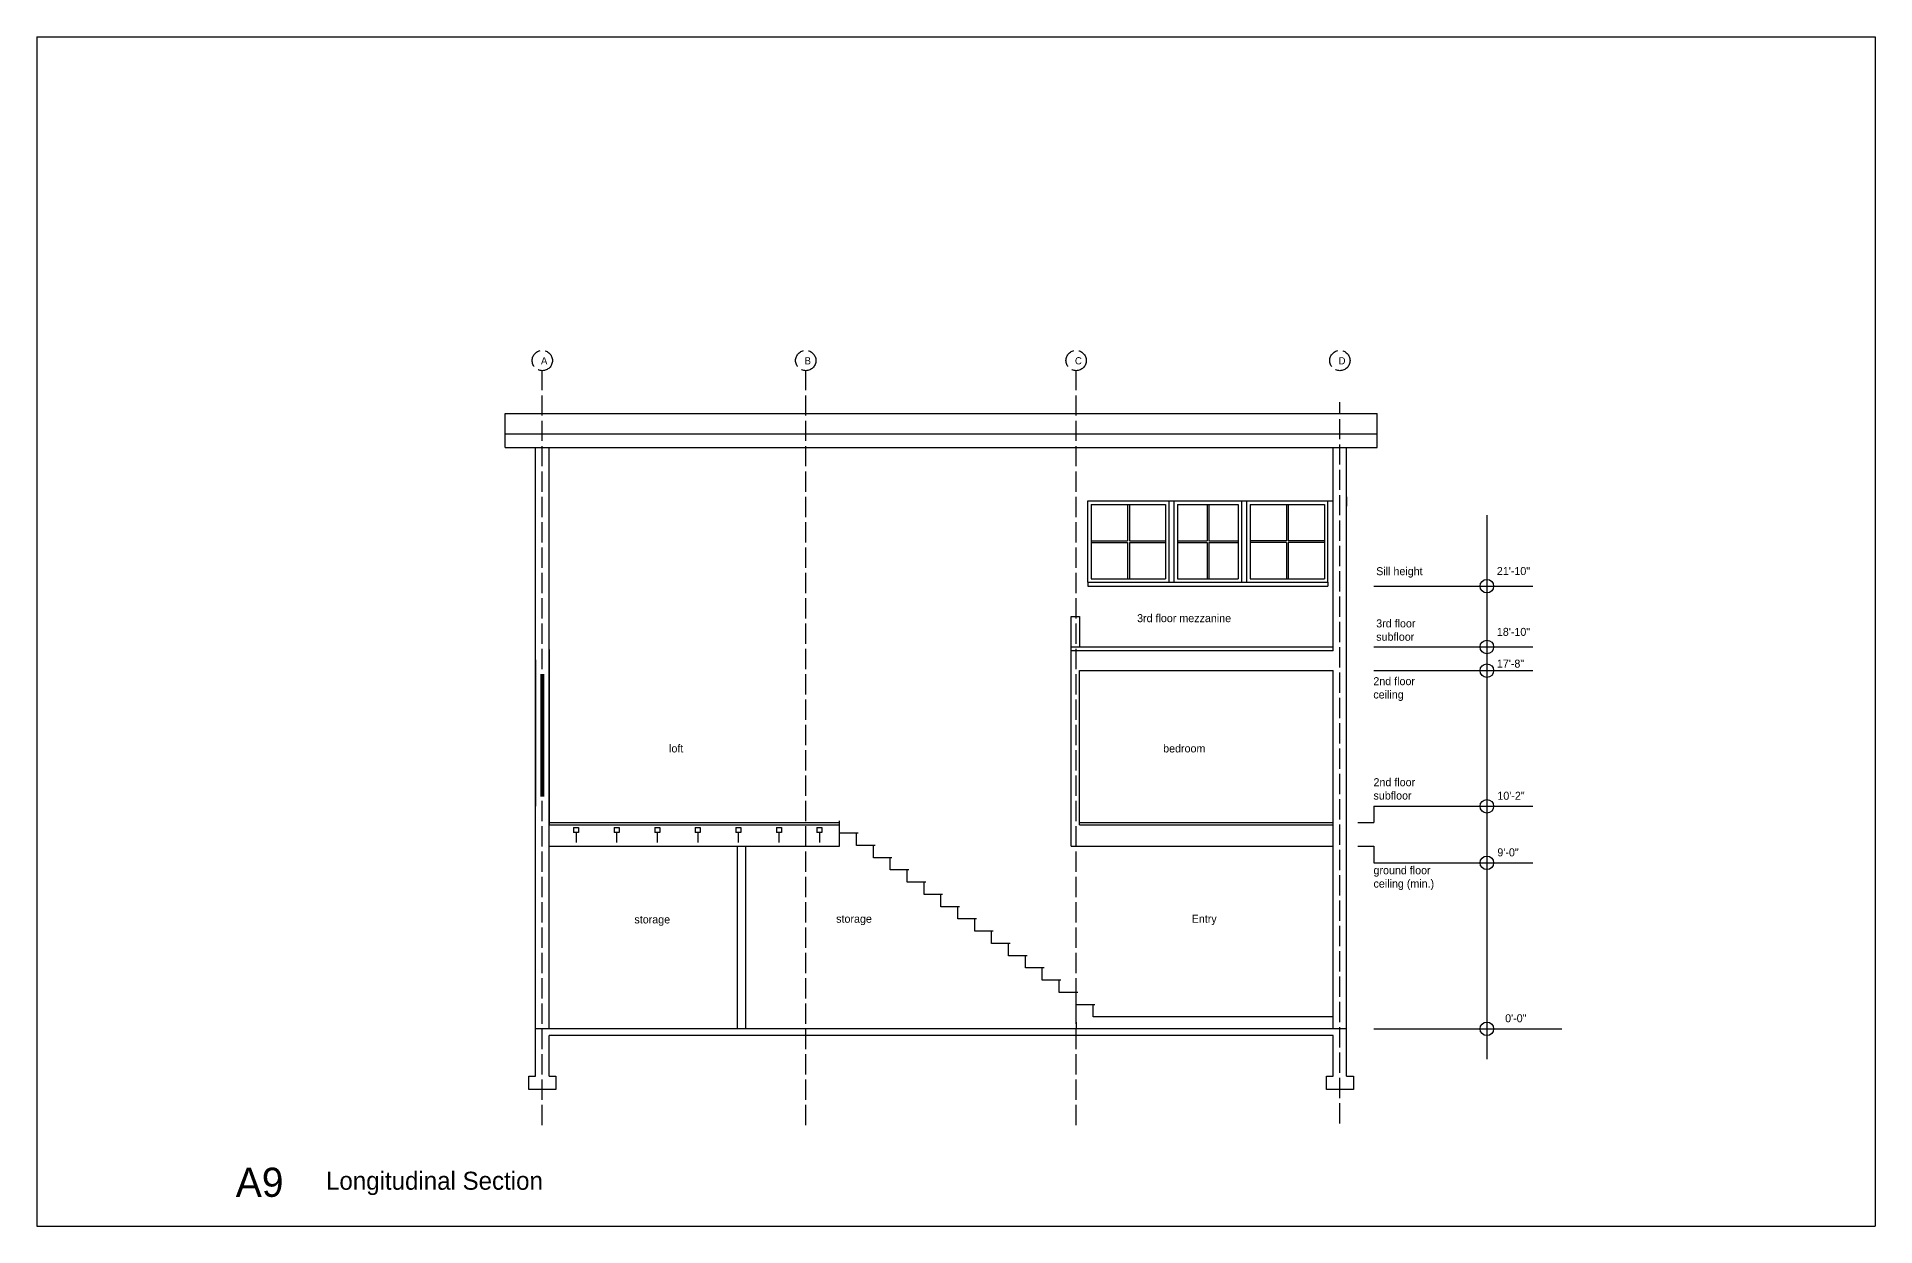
# Model space of a CAD drawing. Header units: inches. Extents: x 967 to 8475, y 257 to 3434.
# Drawn here: x 3365 to 4453, y 2730 to 3434 of the extents above; entities that cross this region are included whole.
import ezdxf

# ---------------------------------------------------------------- set-up
doc = ezdxf.new("R2010")
doc.units = ezdxf.units.IN
doc.header["$MEASUREMENT"] = 0
doc.linetypes.add('ACAD_ISO02W100', pattern=[15, 12, -3])
for name, color, linetype in [('const', 7, 'Continuous'), ('e2', 251, 'Continuous'), ('glass', 172, 'Continuous'), ('grid', 252, 'ACAD_ISO02W100'), ('millwork', 253, 'Continuous'), ('stairs', 140, 'Continuous'), ('walls', 7, 'Continuous')]:
    doc.layers.add(name, color=color, linetype=linetype)

msp = doc.modelspace()

# ---------------------------------------------------------------- linework, layer by layer
for p, q in [((3365.1, 3434.3), (3365.1, 2730.3)), ((3365.1, 3434.3), (4453.1, 3434.3)), ((4453.1, 3434.3), (4453.1, 2730.3)), ((3365.1, 2730.3), (4453.1, 2730.3))]:
    msp.add_line(p, q)
at = {"layer": 'e2'}
for p, q in [((4140.3, 3185.3), (4140.3, 3191.3)), ((3660.3, 3162.1), (3660.3, 3175.8)), ((4140.3, 3162.1), (4140.3, 3175.8)), ((3987.2, 3111.6), (3987.2, 3159.6)), ((3987.2, 3159.6), (4132.2, 3159.6)), ((3989.2, 3157.6), (4033.2, 3157.6)), ((3989.2, 3157.6), (3989.2, 3113.6)), ((4010.7, 3157.6), (4010.7, 3136.1)), ((4011.7, 3157.6), (4011.7, 3136.1)), ((4033.2, 3157.6), (4033.2, 3113.6)), ((4035.2, 3111.6), (4035.2, 3159.6)), ((4038.2, 3111.6), (4038.2, 3159.6)), ((4040.2, 3157.6), (4040.2, 3113.6)), ((4040.2, 3157.6), (4076.2, 3157.6)), ((4057.7, 3157.6), (4057.7, 3136.1)), ((4058.7, 3157.6), (4058.7, 3136.1)), ((4076.2, 3157.6), (4076.2, 3113.6)), ((4078.2, 3111.6), (4078.2, 3159.6)), ((4081.2, 3111.6), (4081.2, 3159.6)), ((4083.2, 3157.6), (4083.2, 3113.6)), ((4083.2, 3157.6), (4127.2, 3157.6)), ((4104.7, 3157.6), (4104.7, 3136.1)), ((4105.7, 3157.6), (4105.7, 3136.1)), ((4127.2, 3157.6), (4127.2, 3113.6)), ((4129.2, 3111.6), (4129.2, 3159.6)), ((4223.3, 3151.1), (4223.3, 2829.3)), ((3989.2, 3136.1), (4010.7, 3136.1)), ((3989.2, 3135.1), (4010.7, 3135.1)), ((4010.7, 3135.1), (4010.7, 3113.6)), ((4011.7, 3136.1), (4033.2, 3136.1)), ((4011.7, 3135.1), (4011.7, 3113.6)), ((4011.7, 3135.1), (4033.2, 3135.1)), ((4040.2, 3136.1), (4057.7, 3136.1)), ((4040.2, 3135.1), (4057.7, 3135.1)), ((4057.7, 3135.1), (4057.7, 3113.6)), ((4058.7, 3136.1), (4076.2, 3136.1)), ((4058.7, 3135.1), (4058.7, 3113.6)), ((4058.7, 3135.1), (4076.2, 3135.1)), ((4104.7, 3136.1), (4083.2, 3136.1)), ((4104.7, 3135.1), (4083.2, 3135.1)), ((4104.7, 3135.1), (4104.7, 3113.6)), ((4127.2, 3136.1), (4105.7, 3136.1)), ((4105.7, 3135.1), (4105.7, 3113.6)), ((4127.2, 3135.1), (4105.7, 3135.1)), ((3989.2, 3113.6), (4033.2, 3113.6)), ((4040.2, 3113.6), (4076.2, 3113.6)), ((4083.2, 3113.6), (4127.2, 3113.6)), ((4156.4, 3109.2), (4250.5, 3109.2)), ((3668.3, 3071.7), (3668.3, 2967.9)), ((4156.4, 3073.2), (4250.5, 3073.2)), ((3660.3, 3065.6), (3660.3, 2978.9)), ((4156.4, 3059.2), (4250.5, 3059.2)), ((3663.4, 3057.1), (3663.4, 2984.7)), ((3665.1, 3057.1), (3665.1, 2984.7)), ((4156.4, 2978.9), (4250.5, 2978.9)), ((4156.4, 2978.9), (4156.4, 2969.2)), ((4146.9, 2969.2), (4156.4, 2969.2)), ((4146.9, 2955.2), (4156.4, 2955.2)), ((4156.4, 2955.2), (4156.4, 2945.4)), ((4156.4, 2945.4), (4250.5, 2945.4)), ((4156.4, 2847.2), (4250.5, 2847.2)), ((4235.7, 2847.2), (4267.6, 2847.2))]:
    msp.add_line(p, q, dxfattribs=at)
for centre in [(4223.3, 3109.2), (4223.3, 3073.2), (4223.3, 3059.2), (4223.3, 2978.9), (4223.3, 2945.4), (4223.3, 2847.2)]:
    msp.add_circle(centre, 4, dxfattribs=at)
at = {"layer": 'glass'}
msp.add_line((3664.3, 3057.1), (3664.3, 2984.7), dxfattribs=at)
at = {"layer": 'grid'}
for p, q in [((3664.3, 2790.1), (3664.3, 3236.7)), ((3820.2, 2790.1), (3820.2, 3236.7)), ((3980.2, 2790.1), (3980.2, 3236.7)), ((4136.3, 2791.1), (4136.3, 3218.1))]:
    msp.add_line(p, q, dxfattribs=at)
for centre in [(3664.3, 3242.7), (3820.2, 3242.7), (3980.2, 3242.7), (4136.3, 3242.7)]:
    msp.add_circle(centre, 6, dxfattribs=at)
at = {"layer": 'millwork'}
for p, q in [((3642.3, 3199.3), (3642.3, 3211.4)), ((3642.3, 3211.4), (4158.3, 3211.4)), ((4158.3, 3199.3), (4158.3, 3211.4)), ((3987.2, 3111.6), (4129.2, 3111.6)), ((3987.2, 3111.6), (3987.2, 3109.1)), ((3987.2, 3109.1), (4129.2, 3109.1)), ((4129.2, 3111.6), (4129.2, 3109.1))]:
    msp.add_line(p, q, dxfattribs=at)
at = {"layer": 'stairs'}
for p, q in [((3840.2, 2962.9), (3840.2, 2970.2)), ((3851.2, 2962.9), (3840.2, 2962.9)), ((3850.2, 2955.7), (3850.2, 2962.9)), ((3861.2, 2955.7), (3850.2, 2955.7)), ((3860.2, 2948.4), (3860.2, 2955.7)), ((3871.2, 2948.4), (3860.2, 2948.4)), ((3870.2, 2941.2), (3870.2, 2948.4)), ((3881.2, 2941.2), (3870.2, 2941.2)), ((3880.2, 2933.9), (3880.2, 2941.2)), ((3891.2, 2933.9), (3880.2, 2933.9)), ((3890.2, 2926.7), (3890.2, 2933.9)), ((3901.2, 2926.7), (3890.2, 2926.7)), ((3900.2, 2919.4), (3900.2, 2926.7)), ((3911.2, 2919.4), (3900.2, 2919.4)), ((3910.2, 2912.2), (3910.2, 2919.4)), ((3921.2, 2912.2), (3910.2, 2912.2)), ((3920.2, 2904.9), (3920.2, 2912.2)), ((3931.2, 2904.9), (3920.2, 2904.9)), ((3930.2, 2897.7), (3930.2, 2904.9)), ((3941.2, 2897.7), (3930.2, 2897.7)), ((3940.2, 2890.4), (3940.2, 2897.7)), ((3951.2, 2890.4), (3940.2, 2890.4)), ((3950.2, 2883.2), (3950.2, 2890.4)), ((3961.2, 2883.2), (3950.2, 2883.2)), ((3960.2, 2875.9), (3960.2, 2883.2)), ((3971.2, 2875.9), (3960.2, 2875.9)), ((3970.2, 2868.7), (3970.2, 2875.9)), ((3981.2, 2868.7), (3970.2, 2868.7)), ((3980.2, 2861.4), (3980.2, 2868.7)), ((3991.2, 2861.4), (3980.2, 2861.4)), ((3990.2, 2854.2), (3990.2, 2861.4)), ((4132.3, 2854.2), (3990.2, 2854.2))]:
    msp.add_line(p, q, dxfattribs=at)
at = {"layer": 'walls'}
for p, q in [((3642.3, 3191.3), (3642.3, 3199.3)), ((3642.3, 3199.3), (4158.3, 3199.3)), ((4158.3, 3191.3), (4158.3, 3199.3)), ((3642.3, 3191.3), (4158.3, 3191.3)), ((3660.3, 2847.2), (3660.3, 3191.3)), ((3668.3, 2847.2), (3668.3, 3191.3)), ((4132.3, 3070.9), (4132.3, 3191.3)), ((4140.3, 3061.5), (4140.3, 3191.3)), ((4140.3, 3175.8), (4140.3, 3185.3)), ((4140.3, 3162.1), (4140.3, 3156.5)), ((3977.2, 2955.2), (3977.2, 3091.2)), ((3977.2, 3091.2), (3982.2, 3091.2)), ((3982.2, 3091.2), (3982.2, 3073.2)), ((3977.2, 3073.2), (4132.3, 3073.2)), ((4132.3, 3070.9), (3977.2, 3070.9)), ((3982.2, 2967.9), (3982.2, 3059.2)), ((3982.2, 3059.2), (4132.3, 3059.2)), ((4132.3, 2847.2), (4132.3, 3059.2)), ((4140.3, 2819.2), (4140.3, 3061.5)), ((3668.3, 2969.2), (3840.2, 2969.2)), ((3668.3, 2967.9), (3840.2, 2967.9)), ((3682.8, 2966.4), (3685.8, 2966.4)), ((3682.8, 2966.4), (3682.8, 2963.4)), ((3685.8, 2963.4), (3682.8, 2963.4)), ((3684.3, 2963.4), (3684.3, 2957.4)), ((3685.8, 2966.4), (3685.8, 2963.4)), ((3706.8, 2966.4), (3706.8, 2963.4)), ((3706.8, 2966.4), (3709.8, 2966.4)), ((3709.8, 2963.4), (3706.8, 2963.4)), ((3708.3, 2963.4), (3708.3, 2957.4)), ((3709.8, 2966.4), (3709.8, 2963.4)), ((3730.8, 2966.4), (3730.8, 2963.4)), ((3730.8, 2966.4), (3733.8, 2966.4)), ((3733.8, 2963.4), (3730.8, 2963.4)), ((3732.3, 2963.4), (3732.3, 2957.4)), ((3733.8, 2966.4), (3733.8, 2963.4)), ((3754.8, 2966.4), (3754.8, 2963.4)), ((3754.8, 2966.4), (3757.8, 2966.4)), ((3757.8, 2963.4), (3754.8, 2963.4)), ((3756.3, 2963.4), (3756.3, 2957.4)), ((3757.8, 2966.4), (3757.8, 2963.4)), ((3778.8, 2966.4), (3778.8, 2963.4)), ((3778.8, 2966.4), (3781.8, 2966.4)), ((3781.8, 2963.4), (3778.8, 2963.4)), ((3780.3, 2963.4), (3780.3, 2957.4)), ((3781.8, 2966.4), (3781.8, 2963.4)), ((3802.8, 2966.4), (3802.8, 2963.4)), ((3802.8, 2966.4), (3805.8, 2966.4)), ((3805.8, 2963.4), (3802.8, 2963.4)), ((3804.3, 2963.4), (3804.3, 2957.4)), ((3805.8, 2966.4), (3805.8, 2963.4)), ((3826.8, 2966.4), (3826.8, 2963.4)), ((3826.8, 2966.4), (3829.8, 2966.4)), ((3829.8, 2963.4), (3826.8, 2963.4)), ((3828.3, 2963.4), (3828.3, 2957.4)), ((3829.8, 2966.4), (3829.8, 2963.4)), ((3840.2, 2955.2), (3840.2, 2967.9)), ((3982.2, 2969.2), (4132.3, 2969.2)), ((3982.2, 2967.9), (4132.3, 2967.9)), ((3668.3, 2955.2), (3840.2, 2955.2)), ((3779.8, 2847.2), (3779.8, 2955.2)), ((3784.8, 2847.2), (3784.8, 2955.2)), ((3977.2, 2955.2), (4132.3, 2955.2)), ((3980.2, 2851.2), (3980.2, 2847.2)), ((4140.3, 2847.2), (3660.3, 2847.2)), ((3660.3, 2819.2), (3660.3, 2847.2)), ((4132.3, 2843.2), (3668.3, 2843.2)), ((3668.3, 2819.2), (3668.3, 2843.2)), ((4132.3, 2819.2), (4132.3, 2843.2)), ((3656.3, 2819.2), (3660.3, 2819.2)), ((3656.3, 2811.2), (3656.3, 2819.2)), ((3668.3, 2819.2), (3672.3, 2819.2)), ((3672.3, 2819.2), (3672.3, 2811.2)), ((4128.3, 2811.2), (4128.3, 2819.2)), ((4128.3, 2819.2), (4132.3, 2819.2)), ((4140.3, 2819.2), (4144.3, 2819.2)), ((4144.3, 2819.2), (4144.3, 2811.2)), ((3672.3, 2811.2), (3656.3, 2811.2)), ((4144.3, 2811.2), (4128.3, 2811.2))]:
    msp.add_line(p, q, dxfattribs=at)

# ---------------------------------------------------------------- texts
at = {"layer": 'const', "attachment_point": 1}
for s, insert, char_height, width in [('A', (3663.5, 3244.7), 4.26, 1625.197), ('B', (3819.5, 3244.7), 4.26, 1625.197), ('C', (3979.5, 3244.7), 4.26, 1625.197), ('D', (4135.5, 3244.7), 4.26, 1625.197), ('Sill height', (4157.8, 3120.4), 4.736, 1805.775), ('21\'-10"', (4229.2, 3120.5), 4.74, 1805.775), ('3rd floor mezzanine', (4016.3, 3092.6), 4.736, 1805.775), ('3rd floor^Jsubfloor', (4157.8, 3089.5), 4.736, 1805.775), ('18\'-10"', (4229.2, 3084.5), 4.74, 1805.775), ('\\P17\'-8"', (4229.2, 3073.6), 4.74, 1805.775), ('\\P2nd floor^Jceiling', (4156.1, 3063.2), 4.736, 1805.775), ('loft', (3739.3, 3015.5), 4.74, 1805.775), ('bedroom', (4031.7, 3015.5), 4.74, 1805.775), ('2nd floor^Jsubfloor', (4156.2, 2995.5), 4.736, 1805.775), ('10\'-2"', (4229.5, 2987.5), 4.74, 1805.775), ('9\'-0"', (4229.5, 2954), 4.74, 1805.775), ('ground floor^Jceiling (min.)', (4156.2, 2943.4), 4.736, 1805.775), ('storage', (3718.8, 2914.3), 4.74, 1805.775), ('storage', (3838.2, 2914.7), 4.74, 1805.775), ('Entry', (4048.6, 2914.7), 4.74, 1805.775), ('0\'-0"', (4234.1, 2855.8), 4.74, 1805.775), ('A9', (3482.9, 2765), 17.26, 6582.049), ('Longitudinal Section', (3536.3, 2762.6), 10.656, 4062.993)]:
    msp.add_mtext(s, dxfattribs=dict(at, insert=insert, char_height=char_height, width=width))

doc.saveas('drawing.dxf')
